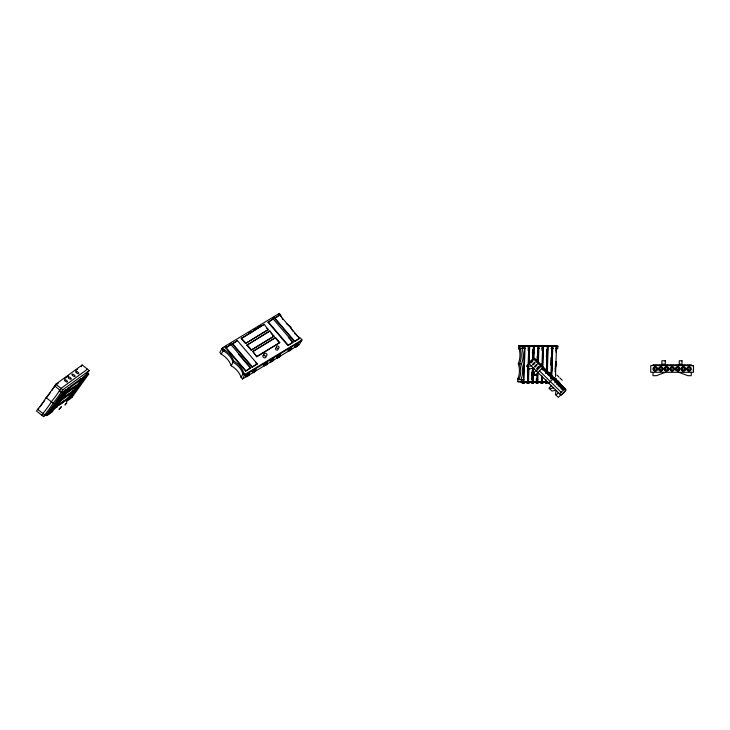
<?xml version="1.0" encoding="UTF-8"?>
<svg xmlns="http://www.w3.org/2000/svg" width="730" height="730" viewBox="0 0 730 730"><rect width="100%" height="100%" fill="white"/><g stroke="black" fill="none" stroke-linecap="round" stroke-linejoin="round"><path stroke-width="1.09" d="M547.6 382.064L517.689 381.662L517.734 378.094M518.72 348.894L518.838 345.527L530.929 345.728M521.521 382.064L521.603 379.819L517.762 379.418A19.217 15.777 -84 0 0 518.3 363.695A19.217 15.777 -84 0 0 518.829 347.973L524.934 348.374M522.662 348.374L522.744 346.13L518.902 345.728L557.884 346.13L557.811 348.374L555.548 348.374M524.04 370.767L524.496 357.289M523.857 382.109L525.071 346.175L524.587 346.13L523.373 382.064L527.553 382.109L528.766 346.175L528.292 346.13L528.137 350.619M527.416 371.953L527.571 367.464M528.429 367.263L528 382.064L528.483 382.109L532.179 382.109L532.672 367.509M528.648 362.974L529.214 346.13L529.697 346.175L529.122 363.02M528.584 367.281L528.164 375.12M528.967 356.048L528.921 352.663M528.483 382.109L528.931 368.632M531.814 378.697L531.924 375.32M532.006 373.076L532.079 370.831M532.535 357.353L532.8 349.497M532.936 359.653L533.393 346.175L532.918 346.13M532.854 375.32L532.626 382.064L536.805 382.109L537.107 373.13M532.927 373.076L533.119 367.464M533.42 358.476L533.84 346.13L534.323 346.175L533.904 358.53M533.101 382.109L533.329 375.375M533.484 370.886L533.593 367.509M536.44 378.697L536.322 382.064L536.805 382.109M537.006 361.852L537.198 356.231M537.49 361.898L538.019 346.175L537.536 346.13M537.554 373.076L537.253 382.064L541.432 382.109L541.66 375.375M537.891 362.974L538.466 346.13L538.941 346.175L538.375 363.02M537.727 382.109L538.028 373.13M541.477 366.341L541.56 364.097M542.016 350.619L542.162 346.13L542.645 346.175L541.961 366.387M542.061 376.443L541.87 382.064L546.049 382.109L546.131 379.865M542.29 369.709L543.093 346.13L543.567 346.175L542.773 369.763M542.354 382.109L542.545 376.498M545.876 373.076L545.958 370.831M546.405 357.353L546.679 349.497M546.359 373.13L547.272 346.175L546.788 346.13M547.035 363.896L547.582 352.681M546.807 373.076L547.71 346.13L548.193 346.175L547.317 372.008M550.767 365.219L551.031 357.353M550.794 378.742L551.889 346.175L551.415 346.13M551.241 378.697L552.336 346.13L552.82 346.175L551.716 378.742M551.679 371.689L552.181 357.089M555.165 371.953L555.43 364.097M555.886 350.619L556.041 346.13L556.515 346.175L555.493 376.498M555.302 382.109L555.42 378.742M533.685 368.303L532.973 372.346L535.911 375.247L538.284 372.838M556.123 390.431L555.411 394.465L558.35 397.375L560.722 394.966M270.501 361.122C278.094 353.849 268.53 363.805 272.399 360.684M253.155 371.552L254.724 370.512M272.728 359.516L271.231 360.757M281.671 317.322A19.217 15.512 28.8 0 1 280.74 315.05L279.325 313.389L222.385 347.827L219.83 352.48L221.245 354.132A19.217 15.512 28.8 0 1 231.154 365.73A19.217 15.512 28.8 0 1 241.073 377.319L242.488 378.97L299.428 344.542L301.992 339.888L300.568 338.227A19.217 15.512 28.8 0 1 296.225 335.07M221.245 354.132L223.161 350.646L221.747 348.995L224.32 351.349A19.217 15.512 28.8 0 1 233.08 362.235A19.217 15.512 28.8 0 1 242.99 373.833L244.413 375.485L301.344 341.047M225.752 347.918L230.872 344.533L250.7 367.71L250.463 368.148L245.581 371.105L225.752 347.918L230.872 344.533M232.259 343.985L237.378 340.591L257.206 363.777L256.969 364.215L252.087 367.163L232.259 343.985L237.378 340.591M241.21 338.574L264.224 324.357L268.229 329.768L245.453 343.538L241.21 338.574L264.224 324.357M231.154 365.73L233.719 361.076A19.217 15.512 28.8 0 0 224.959 350.181L222.385 347.827M245.453 343.538L268.467 329.33M246.868 345.199L269.89 330.982L273.896 336.393L251.12 350.163L246.868 345.199L269.89 330.982M251.12 350.163L274.133 335.955M268.047 322.341L273.166 318.946L292.995 342.133L292.757 342.571L287.875 345.518L268.047 322.341L273.166 318.946M252.781 351.385L256.787 356.787L279.8 342.58L275.557 337.607L252.781 351.385L256.787 356.787M241.073 377.319L243.628 372.665A19.217 15.512 28.8 0 0 233.719 361.076M274.553 318.399L279.681 315.013L299.501 338.2L299.263 338.629L294.382 341.585L274.553 318.399L279.681 315.013M245.581 371.105L250.7 367.71M242.488 378.97L245.052 374.326L301.992 339.888M278.687 314.557L279.325 313.389M252.087 367.163L257.206 363.777M253.483 351.249L275.557 337.607M287.875 345.518L292.995 342.133M294.382 341.585L299.501 338.2M87.454 369.179L61.028 388.397L59.322 390.888A19.217 2.29 -51.3 0 1 51.374 401.801A19.217 2.29 -51.3 0 1 42.933 413.536L41.729 415.206M61.566 391.472L61.065 392.284A19.217 2.29 -51.3 0 1 53.117 403.206A19.217 2.29 -51.3 0 1 44.676 414.932L43.471 416.611L36.5 411.017L37.704 409.338A19.217 2.29 -51.3 0 0 46.145 397.613A19.217 2.29 -51.3 0 0 54.595 385.887L55.799 384.208L82.225 364.991L89.197 370.584L87.992 372.254A19.217 2.29 -51.3 0 0 84.716 376.479M63.884 401.345C64.778 399.401 60.919 404.694 63.245 402.175M562.876 393.141L562.739 393.744L563.861 392.211M248.574 374.855L247.005 375.904L247.771 375.621M290.868 349.278L289.299 350.318L290.065 350.035M297.019 344.925L295.458 345.974M61.028 388.397L59.322 390.888L61.065 392.284L62.771 389.802L89.197 370.584M58.135 405.606C59.86 402.695 54.768 409.074 57.332 406.619M40.141 406.71L44.685 400.396M45.981 398.589L50.525 392.275M51.83 390.477L55.726 385.057M81.021 366.67L82.225 364.991M46.3 415.078L63.191 391.627L65.454 389.975L66.111 390.504L49.22 413.956L46.957 415.607L46.3 415.078L47.815 413.983M46.957 415.607L63.848 392.147L66.111 390.504M57.013 401.701L58.309 399.903M62.862 393.589L65.454 389.975M49.978 411.985L52.569 408.371M55.17 404.767L58.418 400.25M64.915 391.234L68.474 387.776L69.131 388.305L52.241 411.766L49.978 413.408L49.321 412.888M49.978 413.408L68.474 387.776M57.752 405.36L61.366 400.332L71.942 392.649L71.285 392.129L60.718 399.812L57.095 404.84L57.752 405.36L68.319 397.677M62.57 398.662L66.193 393.634L76.76 385.951L76.112 385.422L65.536 393.114L61.922 398.133L62.57 398.662L73.146 390.97L72.489 390.45M67.397 391.955L71.02 386.927L81.587 379.244L80.939 378.724L70.363 386.407L66.749 391.435L67.397 391.955L77.973 384.272M79.725 380.394L80.939 378.724M82.819 377.346L65.937 400.806L66.585 401.327L68.857 399.684L85.738 376.224L85.091 375.704L82.819 377.346L83.475 377.875L85.738 376.224M66.585 401.327L83.475 377.875M69.606 397.704L70.901 395.906M74.15 391.389L76.75 387.785M81.295 381.471L83.247 378.76M68.958 398.607L69.606 399.137L86.496 375.676L88.759 374.025L88.111 373.505L85.839 375.156L86.496 375.676M69.606 399.137L71.878 397.485L88.759 374.025M266.112 364.425C267.855 362.016 263.074 366.332 265.893 364.617M528.912 363.604L526.54 366.004L529.487 368.905L533.511 368.139M533.657 358.795L534.241 358.193L566.051 389.565L565.458 390.158M534.479 359.616L535.072 359.014M534.688 359.817L535.282 359.215M535.519 360.638L536.112 360.036M535.729 360.839L536.322 360.237M536.559 361.66L537.152 361.058M536.76 361.861L537.353 361.259M537.59 362.682L538.183 362.08M537.8 362.883L538.393 362.281M538.63 363.704L539.224 363.102M538.84 363.905L539.424 363.303M539.662 364.726L540.255 364.124M539.871 364.927L540.465 364.325M533.593 372.957L535.966 370.548M540.702 365.748L541.295 365.146M536.377 370.959L541.112 366.159M537.928 372.492L542.664 367.683M548.759 383.168L552.71 379.162M551.351 385.732L548.978 388.132L551.926 391.034L555.95 390.267M554.873 382.876L556.452 381.279M559.454 384.236L560.038 383.633M560.275 385.048L560.868 384.454M560.485 385.257L561.078 384.655M561.315 386.07L561.908 385.476M561.525 386.279L562.118 385.677M562.356 387.092L562.949 386.498M562.556 387.301L563.149 386.699M556.032 395.085L558.404 392.676M563.387 388.114L563.98 387.52M559.591 393.853L564.327 389.044M564.427 389.136L565.02 388.543M564.637 389.346L565.221 388.743M530.345 381.772L534.67 381.899M536.039 382.392L536.678 382.456M544.188 381.799L547.71 382M254.505 371.506L253.511 371.871L255.245 370.53L253.867 372.382L255.591 370.95L254.606 371.406M272.5 360.584C275.967 358.594 269.224 364.535 272.956 359.68M279.006 356.651L280.001 356.185L278.614 357.59L279.581 355.729L277.911 357.207L278.906 356.751M296.8 345.929L295.805 346.385L297.192 344.98L296.225 346.841L297.895 345.363L296.9 345.828M58.236 383.232L54.595 385.887L59.824 390.076M64.614 378.596L68.264 375.941M75.555 370.639L77.371 369.316M38.836 408.517L37.704 409.338L44.676 414.932M69.131 388.305L66.868 389.948L66.211 389.428M43.471 416.611L48.937 412.632M52.587 409.977L57.141 406.665M58.966 405.342L67.169 399.383M224.639 347.243L226.574 346.075M229.466 344.323L231.401 343.155M248.766 332.652L250.7 331.484M253.593 329.732L255.527 328.564M257.453 327.396L260.354 325.644M272.892 318.061L274.827 316.893M257.024 356.349L279.8 342.58M289.491 349.77L288.952 349.907L290.677 348.566M247.196 375.348L246.649 375.485L248.382 374.143M665.377 372.309L656.38 375.685L653.003 375.685L653.003 372.309M543.54 381.945L544.051 381.927L539.561 381.799M527.169 366.615L531.194 365.849M549.608 388.743L553.632 387.977M522.269 382.365L522.808 382.456M548.622 382.52L546.505 382.483M534.323 381.945L531.276 381.881M279.225 355.318L277.738 356.824A2.254 0.557 -40.5 0 1 280.512 355.054A2.254 0.557 -40.5 0 1 278.139 357.654A2.254 0.557 -40.5 0 1 277.692 356.76M266.277 363.23L264.607 364.708A2.254 0.557 -40.5 0 0 265.127 365.52A2.254 0.557 -40.5 0 0 267.49 362.929A2.254 0.557 -40.5 0 0 264.68 364.635M521.594 381.735L521.065 381.799L525.153 381.863M528.766 382.483L528.557 382.493M542.025 345.728L552.199 345.728M527.27 382.356L526.795 382.392L527.434 382.456M523.93 382.493L524.405 382.456L523.766 382.392M531.896 382.356L531.431 382.374L532.061 382.456M541.149 382.356L540.684 382.374L541.304 382.456M533.174 382.493L533.265 382.41M542.427 382.493L542.709 382.42M545.775 382.356L545.31 382.374L545.93 382.456M547.053 382.493L547.144 382.41M522.744 346.13L557.884 346.13M524.797 348.301L522.023 348.301A19.217 15.777 -84 0 1 521.494 364.024A19.217 15.777 -84 0 1 520.964 379.746L523.739 379.746M537.408 348.374L539.671 348.374M551.013 348.374L553.276 348.374M532.188 352.663L534.524 352.681M692.989 366.688L693.5 366.688M692.989 370.064L693.5 370.064M531.422 375.12L533.758 375.138M521.603 379.819L523.866 379.819M520.399 381.462L517.625 381.462L519.541 381.662M517.689 381.662L521.804 381.662M529.131 381.973L525.691 381.799M543.02 381.973L540.802 381.899M531.778 382.292C527.005 382.347 537.809 382.757 533.502 382.356M536.404 382.292L534.953 382.328L536.961 382.474M541.414 382.356L539.543 382.356L541.587 382.474M545.657 382.292L544.197 382.328L546.213 382.474M522.534 382.292L521.074 382.328L524.049 382.556M527.534 382.356C521.804 382.219 533.165 382.812 528.876 382.356M537.545 382.483L538.284 382.456L537.645 382.392M542.162 382.483L544.033 382.493L542.746 382.356M523.665 382.483L525.527 382.493L523.693 382.328M538.001 381.973L535.811 381.872M552.975 348.283L551.579 348.237M541.879 382.483L542.545 382.556M547.171 382.556L546.004 382.52M537.253 382.483L539.406 382.493L537.563 382.328M533.292 382.556L532.133 382.52M528.666 382.556L527.507 382.52M533.119 379.719L531.732 379.664M523.83 381.963L522.05 381.881M543.312 348.274L541.943 348.21M537.627 379.719L536.249 379.655M546.615 381.982L545.465 381.927M541.386 382.52L541.97 382.538M536.76 382.52L537.344 382.538M522.881 382.52L523.474 382.538M532.617 379.527L533.092 379.545M543.056 348.082L543.521 348.11M537.362 379.527L537.837 379.554M552.345 348.091L552.811 348.11M526.914 381.899L529.779 381.863M547.372 382.356L548.65 382.493M518.838 345.527L520.755 345.728M518.3 363.695L521.494 364.024M545.575 382.064L546.049 382.109M546.496 382.064L546.98 382.109M540.948 382.064L541.432 382.109M531.695 382.064L532.179 382.109M527.078 382.064L527.553 382.109M539.032 381.863L535.063 381.827M678.873 372.309L687.879 375.685L691.246 375.685L691.246 372.309M223.809 349.488L224.959 350.181L224.32 351.349L223.161 350.646M70.363 386.407L71.02 386.927M55.799 384.208L62.771 389.802M71.221 396.965L71.878 397.485M65.536 393.114L66.193 393.634M63.191 391.627L63.848 392.147M68.2 399.164L68.857 399.684M60.718 399.812L61.366 400.332M46.145 397.613L53.117 403.206M51.593 411.236L52.241 411.766M48.572 413.435L49.22 413.956M556.862 374.974L558.842 376.926M559.791 377.848L562.191 380.221M554.499 377.373L556.479 379.326M557.419 380.257L559.819 382.63M541.842 368.449L563.542 389.847M539.506 370.886L561.169 392.247M274.799 317.97L294.628 341.147M288.35 337.415L292.757 342.571M268.293 321.903L288.113 345.08M266.815 328.108L268.229 329.768M271.067 333.081L273.896 336.393M275.31 338.045L278.851 342.188M241.448 338.136L245.7 343.1M247.114 344.761L251.357 349.725M255.5 362.5L256.969 364.215M232.496 343.547L252.324 366.734M238.71 354.415L250.463 368.148M225.99 347.48L245.818 370.667M243.628 372.665L245.052 374.326M691.246 365.566L691.246 364.717L686.748 364.717L686.748 365.566M685.625 365.566L685.625 364.717L681.127 364.717L681.127 365.566M680.004 365.566L680.004 364.717L675.496 364.717L675.496 365.566M674.374 365.566L674.374 364.717L669.875 364.717L669.875 365.566M668.753 365.566L668.753 364.717L664.254 364.717L664.254 365.566M663.123 365.566L663.123 364.717L658.624 364.717L658.624 365.566M657.502 365.566L657.502 364.717L653.003 364.717L653.003 365.566M286.315 323.481A19.217 15.512 28.8 0 0 290.659 326.638A19.217 15.512 28.8 0 0 292.83 331.11M282.921 319.512A19.217 15.512 28.8 0 1 282.255 318.435M295.276 334.148A19.217 15.512 28.8 0 1 294.391 333.172M278.021 348.703A1.396 1.122 28.8 0 1 277.263 350.108A1.396 1.122 28.8 0 1 275.529 349.168A1.396 1.122 28.8 0 1 276.287 347.763M266.048 356.733A1.688 1.36 28.8 0 1 263.539 357.417A1.688 1.36 28.8 0 1 263.731 354.99M248.127 375.695A2.254 0.557 -40.5 0 1 246.192 376.269A2.254 0.557 -40.5 0 1 249.03 373.751A2.254 0.557 -40.5 0 1 248.565 375.311M246.475 376.151A2.254 0.557 -40.5 0 1 246.202 375.293A2.254 0.557 -40.5 0 1 248.784 373.304A2.254 0.557 -40.5 0 1 248.601 374.499M253.383 371.999A2.254 0.557 -40.5 0 1 252.534 371.597A2.254 0.557 -40.5 0 1 255.181 369.407A2.254 0.557 -40.5 0 1 255.108 370.566M264.771 365.109A2.254 0.557 -40.5 0 1 263.849 364.827A2.254 0.557 -40.5 0 1 266.322 362.627A2.254 0.557 -40.5 0 1 266.815 363.294M265.665 364.462A2.254 0.557 -40.5 0 1 265.209 364.817M270.547 361.514A2.254 0.557 -40.5 0 1 270.711 360.41A2.254 0.557 -40.5 0 1 273.075 358.585A2.254 0.557 -40.5 0 1 273.321 359.361M271.724 360.885A2.254 0.557 -40.5 0 1 271.277 361.177M277.783 357.244A2.254 0.557 -40.5 0 1 276.798 357.061A2.254 0.557 -40.5 0 1 279.061 354.917A2.254 0.557 -40.5 0 1 280.055 355.09M279.517 355.802A2.254 0.557 -40.5 0 1 279.125 356.204M295.677 346.412A2.254 0.557 -40.5 0 1 294.829 346.02A2.254 0.557 -40.5 0 1 297.475 343.821A2.254 0.557 -40.5 0 1 297.411 344.98M290.421 350.117A2.254 0.557 -40.5 0 1 288.487 350.683A2.254 0.557 -40.5 0 1 291.325 348.173A2.254 0.557 -40.5 0 1 290.868 349.734M288.77 350.564A2.254 0.557 -40.5 0 1 288.505 349.716A2.254 0.557 -40.5 0 1 291.078 347.717A2.254 0.557 -40.5 0 1 290.905 348.922M520.107 348.101A19.217 15.777 -84 0 1 519.577 363.823A19.217 15.777 -84 0 1 519.048 379.545M555.959 361.496A19.217 15.777 -84 0 0 556.643 364.024A19.217 15.777 -84 0 0 555.238 369.197M556.005 352.143A19.217 15.777 -84 0 1 557.173 348.301M556.114 379.746A19.217 15.777 -84 0 1 555.731 378.496M547.865 372.473A1.396 1.141 -84 0 1 548.075 372.72M546.04 373.514A1.396 1.141 -84 0 1 547.016 372.254M534.095 374.8A1.688 1.387 -84 0 1 531.851 374.253A1.688 1.387 -84 0 1 533.21 371.926M536.404 374.244A1.688 1.387 -84 0 1 534.333 375.266A1.688 1.387 -84 0 1 534.132 372.619M564.646 390.933A2.254 0.584 -45.4 0 1 564.637 391.353M564.472 391.691A2.254 0.584 -45.4 0 1 562.629 393.689M562.237 393.963A2.254 0.584 -45.4 0 1 561.644 394.191M560.923 388.36A1.825 0.474 -45.4 0 1 561.306 388.798M558.048 385.212A1.825 0.474 -45.4 0 1 558.204 385.723M561.854 389.437A1.825 0.474 -45.4 0 1 562.456 389.491M556.616 384.363A1.825 0.474 -45.4 0 1 557.273 384.354M558.842 386.325A1.825 0.474 -45.4 0 1 559.335 386.498M560.065 387.274A1.825 0.474 -45.4 0 1 560.311 387.694M668.142 369.736A1.825 1.825 0 0 1 665.705 370.584M665.304 370.32A1.825 1.825 0 0 1 664.774 369.535M664.857 368.139A1.825 1.825 0 0 1 665.906 367.208M666.846 367.144A1.825 1.825 0 0 1 668.224 368.34M684.959 369.845A1.825 1.825 0 0 1 682.468 370.521M682.085 370.238A1.825 1.825 0 0 1 681.793 369.854M681.61 368.468A1.825 1.825 0 0 1 682.897 367.172M683.846 367.172A1.825 1.825 0 0 1 684.667 367.646M685.142 368.458A1.825 1.825 0 0 1 685.142 369.407M662.548 368.203A1.825 1.825 0 0 1 662.575 369.608M662.019 370.365A1.825 1.825 0 0 1 659.792 370.411M659.445 370.083A1.825 1.825 0 0 1 659.199 369.672M659.172 368.267A1.825 1.825 0 0 1 659.4 367.856M659.737 367.509A1.825 1.825 0 0 1 660.148 367.263M661.079 367.117A1.825 1.825 0 0 1 661.964 367.464M657.073 368.842A1.825 1.825 0 0 1 656.608 370.165M656.243 370.475A1.825 1.825 0 0 1 654.418 370.566M653.715 369.937A1.825 1.825 0 0 1 653.624 368.112M654.253 367.4A1.825 1.825 0 0 1 655.157 367.117M656.078 367.309A1.825 1.825 0 0 1 656.471 367.582M656.781 367.947A1.825 1.825 0 0 1 656.991 368.376M673.817 369.617A1.825 1.825 0 0 1 673.589 370.037M673.252 370.375A1.825 1.825 0 0 1 671.025 370.402M670.441 369.654A1.825 1.825 0 0 1 670.432 368.258M670.998 367.5A1.825 1.825 0 0 1 671.865 367.126M672.805 367.245A1.825 1.825 0 0 1 673.224 367.473M673.562 367.81A1.825 1.825 0 0 1 673.808 368.221M690.708 369.581A1.825 1.825 0 0 1 688.363 370.648A1.825 1.825 0 0 1 687.286 368.294M687.833 367.528A1.825 1.825 0 0 1 688.7 367.135M689.64 367.226A1.825 1.825 0 0 1 690.662 368.185M679.192 367.81A1.825 1.825 0 0 1 679.21 370.037M678.873 370.375A1.825 1.825 0 0 1 676.655 370.402M676.308 370.064A1.825 1.825 0 0 1 675.943 369.197M676.053 368.258A1.825 1.825 0 0 1 676.29 367.838M676.628 367.5A1.825 1.825 0 0 1 677.038 367.254M677.969 367.126A1.825 1.825 0 0 1 678.845 367.473M59.148 409.293L61.247 406.82L59.148 409.293M65.061 404.894L66.758 402.869L65.061 404.894M247.406 376.087L249.021 374.837L247.406 376.087M265.309 365.265L266.979 364.06L265.309 365.265M289.71 350.51L291.389 349.296L289.71 350.51M533.238 358.384L528.502 363.193L561.133 395.377L565.878 390.568L533.238 358.384M522.16 382.94L524.386 383.022L522.16 382.94M526.786 382.94L529.013 383.022L526.786 382.94M531.413 382.94L533.639 383.022L531.413 382.94M536.039 382.94L538.265 383.022L536.13 382.931M540.665 382.94L542.892 383.022L540.665 382.94M545.283 382.94L547.509 383.022L545.374 382.931M522.744 345.847L526.348 345.983L522.744 345.847M532.006 345.847L535.601 345.983L532.006 345.847M541.286 345.837L544.845 345.993L541.286 345.837M550.548 345.837L554.088 345.993L550.548 345.837M665.267 360.784L661.891 360.784L661.891 364.16L665.267 364.16L665.267 360.784M682.012 360.784L679.238 360.784L679.238 364.16L682.012 364.16L682.012 360.784M693.5 365.566L650.749 365.566L650.749 372.309L693.5 372.309L693.5 365.566M276.488 347.416A1.396 1.122 28.8 0 0 278.778 348.091A1.396 1.122 28.8 0 0 277.929 346.057A1.396 1.122 28.8 0 0 276.488 347.416M263.95 355.026A1.688 1.36 28.8 0 0 266.742 355.647A1.688 1.36 28.8 0 0 265.51 353.238A1.688 1.36 28.8 0 0 263.95 355.026M253.739 372.409A2.254 0.557 -40.5 0 0 256.102 369.818A2.254 0.557 -40.5 0 0 253.292 371.515A2.254 0.557 -40.5 0 0 253.739 372.409M271.633 361.587A2.254 0.557 -40.5 0 0 273.996 358.996A2.254 0.557 -40.5 0 0 271.186 360.693A2.254 0.557 -40.5 0 0 271.633 361.587M296.033 346.832A2.254 0.557 -40.5 0 0 298.406 344.231A2.254 0.557 -40.5 0 0 295.586 345.938A2.254 0.557 -40.5 0 0 296.033 346.832M64.678 380.567A1.825 0.73 35.7 0 0 67.343 381.973A1.825 0.73 35.7 0 0 65.864 379.901A1.825 0.73 35.7 0 0 64.678 380.567M76.148 372.51A1.825 0.73 35.7 0 0 78.758 373.669A1.825 0.73 35.7 0 0 76.969 371.552A1.825 0.73 35.7 0 0 76.148 372.51M72.398 375.293A1.825 0.73 35.7 0 0 74.998 376.397A1.825 0.73 35.7 0 0 73.155 374.28A1.825 0.73 35.7 0 0 72.398 375.293M68.438 377.802A1.825 0.73 35.7 0 0 71.111 379.235A1.825 0.73 35.7 0 0 69.669 377.173A1.825 0.73 35.7 0 0 68.438 377.802M549.799 374.882A1.396 1.141 -84 0 0 549.526 372.51A1.396 1.141 -84 0 0 547.956 374.07A1.396 1.141 -84 0 0 549.799 374.882M537.499 368.723A1.825 0.474 -45.4 0 0 539.214 366.46A1.825 0.474 -45.4 0 0 537.034 368.039A1.825 0.474 -45.4 0 0 537.499 368.723M531.139 362.691A1.825 0.474 -45.4 0 0 533.019 360.374A1.825 0.474 -45.4 0 0 530.929 361.751A1.825 0.474 -45.4 0 0 531.139 362.691M533.247 364.717A1.825 0.474 -45.4 0 0 535.09 362.409A1.825 0.474 -45.4 0 0 532.982 363.832A1.825 0.474 -45.4 0 0 533.247 364.717M535.4 366.697A1.825 0.474 -45.4 0 0 537.152 364.425A1.825 0.474 -45.4 0 0 534.981 365.967A1.825 0.474 -45.4 0 0 535.4 366.697M654.691 369.909A1.122 1.122 0 0 0 656.38 368.942A1.122 1.122 0 0 0 654.691 367.966A1.122 1.122 0 0 0 654.691 369.909M653.66 370.53A2.254 2.254 0 0 0 657.42 369.517A2.254 2.254 0 0 0 654.664 366.761A2.254 2.254 0 0 0 653.66 370.53M660.312 369.909A1.122 1.122 0 0 0 662 368.942A1.122 1.122 0 0 0 660.312 367.966A1.122 1.122 0 0 0 660.312 369.909M659.281 370.53A2.254 2.254 0 0 0 663.05 369.517A2.254 2.254 0 0 0 660.294 366.761A2.254 2.254 0 0 0 659.281 370.53M665.933 369.909A1.122 1.122 0 0 0 667.621 368.942A1.122 1.122 0 0 0 665.933 367.966A1.122 1.122 0 0 0 665.933 369.909M664.911 370.53A2.254 2.254 0 0 0 668.671 369.517A2.254 2.254 0 0 0 665.915 366.761A2.254 2.254 0 0 0 664.911 370.53M671.563 369.909A1.122 1.122 0 0 0 673.252 368.942A1.122 1.122 0 0 0 671.563 367.966A1.122 1.122 0 0 0 671.563 369.909M670.532 370.53A2.254 2.254 0 0 0 674.301 369.517A2.254 2.254 0 0 0 671.545 366.761A2.254 2.254 0 0 0 670.532 370.53M677.184 369.909A1.122 1.122 0 0 0 678.873 368.942A1.122 1.122 0 0 0 677.184 367.966A1.122 1.122 0 0 0 677.184 369.909M676.163 370.53A2.254 2.254 0 0 0 679.922 369.517A2.254 2.254 0 0 0 677.166 366.761A2.254 2.254 0 0 0 676.163 370.53M688.436 369.909A1.122 1.122 0 0 0 690.124 368.942A1.122 1.122 0 0 0 688.436 367.966A1.122 1.122 0 0 0 688.436 369.909M687.414 370.53A2.254 2.254 0 0 0 691.173 369.517A2.254 2.254 0 0 0 688.417 366.761A2.254 2.254 0 0 0 687.414 370.53M682.815 369.909A1.122 1.122 0 0 0 684.503 368.942A1.122 1.122 0 0 0 682.815 367.966A1.122 1.122 0 0 0 682.815 369.909M682.249 370.886A2.254 2.254 0 0 0 685.625 368.942A2.254 2.254 0 0 0 682.249 366.989A2.254 2.254 0 0 0 682.249 370.886"/></g></svg>
